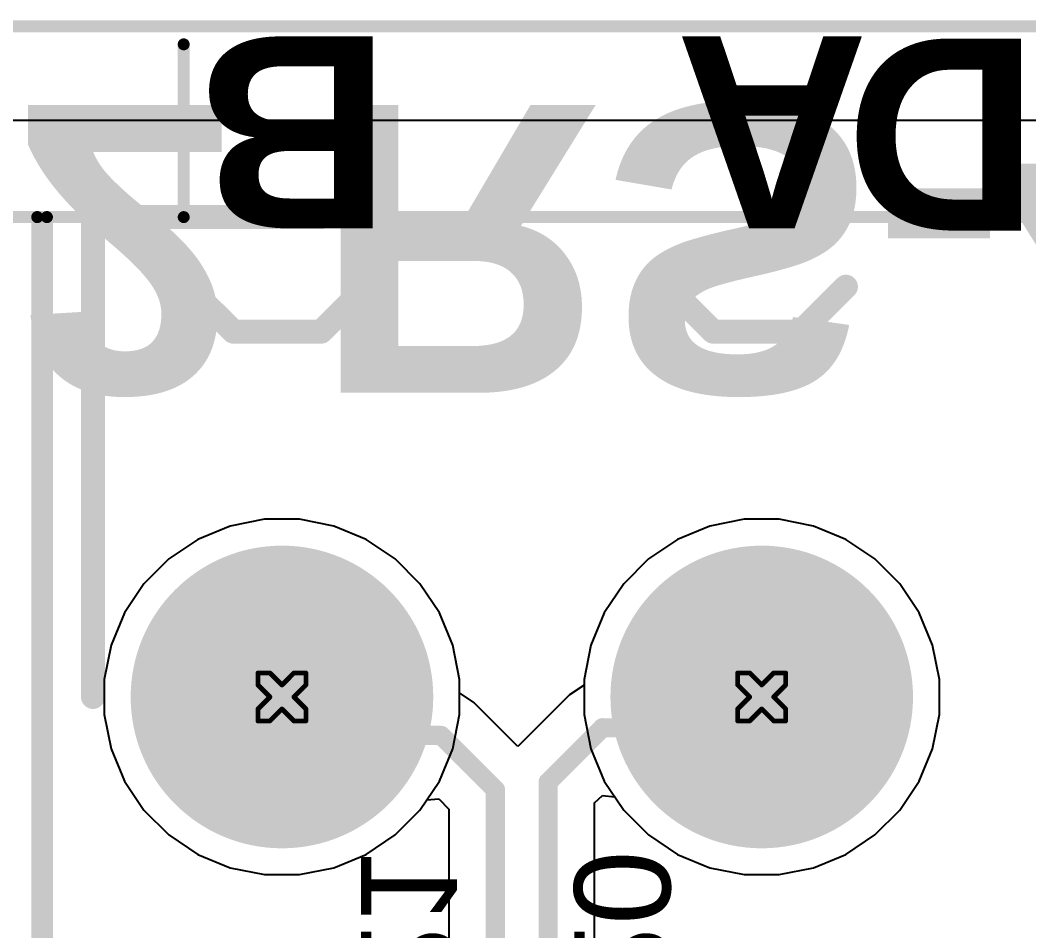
# Model space of a CAD drawing. Header units: inches. Extents: x -21 to 276, y -5 to 220.
# Drawn here: x 76.25 to 86.93, y 85.91 to 95.55 of the extents above; entities that cross this region are included whole.
import ezdxf

# ---------------------------------------------------------------- set-up
doc = ezdxf.new("R2010")
doc.units = ezdxf.units.IN
for name, color, linetype in [('Board_Outline', 216, 'Continuous'), ('Bottom Layer', 5, 'Continuous'), ('Bottom Overlay', 54, 'Continuous'), ('Bottom Solder', 6, 'Continuous'), ('Drill Drawing', 1, 'Continuous'), ('Ground', 16, 'Continuous'), ('Multi-Layer', 9, 'Continuous'), ('Pad Holes', 156, 'Continuous'), ('Power + Signal', 76, 'Continuous'), ('Top Layer', 1, 'Continuous'), ('Top Overlay', 2, 'Continuous'), ('Top Solder', 216, 'Continuous')]:
    doc.layers.add(name, color=color, linetype=linetype)
doc.styles.add('Arial', font='', dxfattribs={"height": 0.2})
doc.styles.add('Arial_Bold', font='', dxfattribs={"height": 0.2})
doc.styles.get('Arial').set_extended_font_data('Arial')
doc.styles.get('Arial_Bold').set_extended_font_data('Arial', bold=True)

# ---------------------------------------------------------------- blocks, each defined once
blk = doc.blocks.new('DB128L_5_08_3P_BK_S_200')
at = {"layer": 'Top Overlay'}
for points in [[(-7.671, 5.131, 0.127, 0.127, 0), (-7.671, -5.08, 0.127, 0.127, 0)], [(7.671, -5.08, 0.127, 0.127, 0), (-7.671, -5.08, 0.127, 0.127, 0)]]:
    blk.add_lwpolyline(points, format="xyseb", dxfattribs=at)
blk.add_lwpolyline([(-7.703, -5.08, 0.0635, 0.0635, 1), (-7.639, -5.08, 0.0635, 0.0635, 1)], format="xyseb", close=True, dxfattribs=at)
blk.add_lwpolyline([(-7.703, -5.08, 0.0635, 0.0635, 1), (-7.639, -5.08, 0.0635, 0.0635, 1)], format="xyseb", close=True, dxfattribs=at)
blk = doc.blocks.new('DB128L_5_08_3P_BK_S_201')
at = {"layer": 'Bottom Layer'}
h = blk.add_hatch(color=5, dxfattribs=at)
edge = h.paths.add_edge_path()
edge.add_arc((0, 0), 1.5, 0, 360)
h = blk.add_hatch(color=5, dxfattribs=at)
edge = h.paths.add_edge_path()
edge.add_arc((5.08, 0), 1.5, 0, 360)
at = {"layer": 'Bottom Solder'}
h = blk.add_hatch(color=6, dxfattribs=at)
edge = h.paths.add_edge_path()
edge.add_arc((0, 0), 1.602, 0, 360)
h = blk.add_hatch(color=6, dxfattribs=at)
edge = h.paths.add_edge_path()
edge.add_arc((5.08, 0), 1.602, 0, 360)
at = {"layer": 'Ground'}
h = blk.add_hatch(color=16, dxfattribs=at)
edge = h.paths.add_edge_path()
edge.add_arc((0, 0), 1.5, 0, 360)
h = blk.add_hatch(color=16, dxfattribs=at)
edge = h.paths.add_edge_path()
edge.add_arc((5.08, 0), 1.5, 0, 360)
at = {"layer": 'Multi-Layer'}
h = blk.add_hatch(color=9, dxfattribs=at)
edge = h.paths.add_edge_path()
edge.add_arc((0, 0), 1.5, 0, 360)
h = blk.add_hatch(color=9, dxfattribs=at)
edge = h.paths.add_edge_path()
edge.add_arc((5.08, 0), 1.5, 0, 360)
at = {"layer": 'Pad Holes'}
h = blk.add_hatch(color=7, dxfattribs=at)
edge = h.paths.add_edge_path()
edge.add_arc((0, 0), 0.8, 0, 360)
h = blk.add_hatch(color=7, dxfattribs=at)
edge = h.paths.add_edge_path()
edge.add_arc((5.08, 0), 0.8, 0, 360)
at = {"layer": 'Power + Signal'}
h = blk.add_hatch(color=76, dxfattribs=at)
edge = h.paths.add_edge_path()
edge.add_arc((0, 0), 1.5, 0, 360)
h = blk.add_hatch(color=76, dxfattribs=at)
edge = h.paths.add_edge_path()
edge.add_arc((5.08, 0), 1.5, 0, 360)
at = {"layer": 'Top Layer'}
h = blk.add_hatch(color=1, dxfattribs=at)
edge = h.paths.add_edge_path()
edge.add_arc((0, 0), 1.5, 0, 360)
h = blk.add_hatch(color=1, dxfattribs=at)
edge = h.paths.add_edge_path()
edge.add_arc((5.08, 0), 1.5, 0, 360)
at = {"layer": 'Top Solder'}
h = blk.add_hatch(color=216, dxfattribs=at)
edge = h.paths.add_edge_path()
edge.add_arc((0, 0), 1.602, 0, 360)
h = blk.add_hatch(color=216, dxfattribs=at)
edge = h.paths.add_edge_path()
edge.add_arc((5.08, 0), 1.602, 0, 360)
at = {"layer": 'Top Overlay'}
for points in [[(7.671, 5.131, 0.127, 0.127, 0), (7.671, -5.08, 0.127, 0.127, 0)], [(-0.414, -3.867, 0.254, 0.254, 0), (-0.891, -4.343, 0.254, 0.254, 0)], [(0.514, -3.867, 0.254, 0.254, 0), (-0.414, -3.867, 0.254, 0.254, 0)], [(0.991, -4.343, 0.254, 0.254, 0), (0.514, -3.867, 0.254, 0.254, 0)], [(4.666, -3.867, 0.254, 0.254, 0), (4.189, -4.343, 0.254, 0.254, 0)], [(5.594, -3.867, 0.254, 0.254, 0), (4.666, -3.867, 0.254, 0.254, 0)], [(6.071, -4.343, 0.254, 0.254, 0), (5.594, -3.867, 0.254, 0.254, 0)], [(7.671, -5.08, 0.127, 0.127, 0), (-7.671, -5.08, 0.127, 0.127, 0)]]:
    blk.add_lwpolyline(points, format="xyseb", dxfattribs=at)
for points in [[(-0.478, -3.867, 0.127, 0.127, 1), (-0.351, -3.867, 0.127, 0.127, 1)], [(-0.478, -3.867, 0.127, 0.127, 1), (-0.351, -3.867, 0.127, 0.127, 1)], [(0.45, -3.867, 0.127, 0.127, 1), (0.577, -3.867, 0.127, 0.127, 1)], [(0.45, -3.867, 0.127, 0.127, 1), (0.577, -3.867, 0.127, 0.127, 1)], [(4.602, -3.867, 0.127, 0.127, 1), (4.729, -3.867, 0.127, 0.127, 1)], [(4.602, -3.867, 0.127, 0.127, 1), (4.729, -3.867, 0.127, 0.127, 1)], [(5.53, -3.867, 0.127, 0.127, 1), (5.657, -3.867, 0.127, 0.127, 1)], [(5.53, -3.867, 0.127, 0.127, 1), (5.657, -3.867, 0.127, 0.127, 1)], [(-0.955, -4.343, 0.127, 0.127, 1), (-0.828, -4.343, 0.127, 0.127, 1)], [(0.927, -4.343, 0.127, 0.127, 1), (1.054, -4.343, 0.127, 0.127, 1)], [(4.125, -4.343, 0.127, 0.127, 1), (4.252, -4.343, 0.127, 0.127, 1)], [(6.007, -4.343, 0.127, 0.127, 1), (6.134, -4.343, 0.127, 0.127, 1)], [(7.639, -5.08, 0.0635, 0.0635, 1), (7.703, -5.08, 0.0635, 0.0635, 1)], [(7.639, -5.08, 0.0635, 0.0635, 1), (7.703, -5.08, 0.0635, 0.0635, 1)]]:
    blk.add_lwpolyline(points, format="xyseb", close=True, dxfattribs=at)

msp = doc.modelspace()

# ---------------------------------------------------------------- linework, layer by layer
at = {"layer": 'Board_Outline'}
msp.add_lwpolyline([(-4.499, 95.482, 0.127, 0.127, 0), (109.501, 95.482, 0.127, 0.127, 0)], format="xyseb", dxfattribs=at)
at = {"layer": 'Bottom Layer'}
for p, q in [((51.918, 94.488), (92.589, 94.488)), ((78.836, 90.262), (78.473, 90.19)), ((79.207, 90.262), (78.836, 90.262)), ((79.57, 90.19), (79.207, 90.262)), ((83.916, 90.262), (83.553, 90.19)), ((84.287, 90.262), (83.916, 90.262)), ((84.65, 90.19), (84.287, 90.262)), ((78.473, 90.19), (78.131, 90.048)), ((79.913, 90.048), (79.57, 90.19)), ((83.553, 90.19), (83.211, 90.048)), ((84.993, 90.048), (84.65, 90.19)), ((78.131, 90.048), (77.823, 89.842)), ((80.221, 89.842), (79.913, 90.048)), ((83.211, 90.048), (82.903, 89.842)), ((85.301, 89.842), (84.993, 90.048)), ((77.823, 89.842), (77.561, 89.58)), ((80.483, 89.58), (80.221, 89.842)), ((82.903, 89.842), (82.641, 89.58)), ((85.563, 89.58), (85.301, 89.842)), ((77.561, 89.58), (77.355, 89.272)), ((80.689, 89.272), (80.483, 89.58)), ((82.641, 89.58), (82.435, 89.272)), ((85.769, 89.272), (85.563, 89.58)), ((77.355, 89.272), (77.213, 88.93)), ((80.83, 88.93), (80.689, 89.272)), ((82.435, 89.272), (82.293, 88.93)), ((85.91, 88.93), (85.769, 89.272)), ((77.213, 88.93), (77.141, 88.566)), ((80.903, 88.566), (80.83, 88.93)), ((82.293, 88.93), (82.221, 88.566)), ((85.983, 88.566), (85.91, 88.93)), ((77.141, 88.566), (77.141, 88.196)), ((80.903, 88.424), (80.903, 88.566)), ((82.221, 88.566), (82.221, 88.505)), ((85.983, 88.196), (85.983, 88.566)), ((82.221, 88.505), (82.068, 88.403)), ((81.055, 88.322), (80.903, 88.424)), ((82.068, 88.403), (81.521, 87.856)), ((81.521, 87.856), (81.055, 88.322)), ((77.141, 88.196), (77.213, 87.833)), ((85.91, 87.833), (85.983, 88.196)), ((77.213, 87.833), (77.355, 87.49)), ((85.769, 87.49), (85.91, 87.833)), ((77.355, 87.49), (77.561, 87.182)), ((85.563, 87.182), (85.769, 87.49)), ((80.483, 87.182), (80.556, 87.291)), ((80.556, 87.291), (80.682, 87.304)), ((80.682, 87.304), (80.79, 87.195)), ((82.333, 87.259), (82.416, 87.337)), ((82.333, 84.299), (82.333, 87.259)), ((82.416, 87.337), (82.546, 87.323)), ((82.546, 87.323), (82.641, 87.182)), ((77.561, 87.182), (77.823, 86.92)), ((80.221, 86.92), (80.483, 87.182)), ((80.79, 87.195), (80.79, 84.299)), ((82.641, 87.182), (82.903, 86.92)), ((85.301, 86.92), (85.563, 87.182)), ((77.823, 86.92), (78.131, 86.714)), ((79.913, 86.714), (80.221, 86.92)), ((82.903, 86.92), (83.211, 86.714)), ((84.993, 86.714), (85.301, 86.92)), ((78.131, 86.714), (78.473, 86.572)), ((79.57, 86.572), (79.913, 86.714)), ((83.211, 86.714), (83.553, 86.572)), ((84.65, 86.572), (84.993, 86.714)), ((78.473, 86.572), (78.836, 86.5)), ((79.207, 86.5), (79.57, 86.572)), ((83.553, 86.572), (83.916, 86.5)), ((84.287, 86.5), (84.65, 86.572)), ((78.836, 86.5), (79.207, 86.5)), ((83.916, 86.5), (84.287, 86.5))]:
    msp.add_line(p, q, dxfattribs=at)
for points in [[(79.022, 88.381, 0.203, 0.203, 0), (79.429, 87.974, 0.203, 0.203, 0)], [(83.775, 88.055, 0.203, 0.203, 0), (84.102, 88.381, 0.203, 0.203, 0)], [(81.841, 87.48, 0.203, 0.203, 0), (82.416, 88.055, 0.203, 0.203, 0)], [(82.416, 88.055, 0.203, 0.203, 0), (83.775, 88.055, 0.203, 0.203, 0)], [(79.429, 87.974, 0.203, 0.203, 0), (80.707, 87.974, 0.203, 0.203, 0)], [(80.707, 87.974, 0.203, 0.203, 0), (81.282, 87.399, 0.203, 0.203, 0)], [(81.841, 83.936, 0.203, 0.203, 0), (81.841, 87.48, 0.203, 0.203, 0)], [(81.282, 83.957, 0.203, 0.203, 0), (81.282, 87.399, 0.203, 0.203, 0)]]:
    msp.add_lwpolyline(points, format="xyseb", dxfattribs=at)
for points in [[(78.971, 88.381, 0.102, 0.102, 1), (79.072, 88.381, 0.102, 0.102, 1)], [(84.051, 88.381, 0.102, 0.102, 1), (84.152, 88.381, 0.102, 0.102, 1)], [(82.365, 88.055, 0.102, 0.102, 1), (82.467, 88.055, 0.102, 0.102, 1)], [(82.365, 88.055, 0.102, 0.102, 1), (82.467, 88.055, 0.102, 0.102, 1)], [(83.724, 88.055, 0.102, 0.102, 1), (83.826, 88.055, 0.102, 0.102, 1)], [(83.724, 88.055, 0.102, 0.102, 1), (83.826, 88.055, 0.102, 0.102, 1)], [(79.378, 87.974, 0.102, 0.102, 1), (79.48, 87.974, 0.102, 0.102, 1)], [(79.378, 87.974, 0.102, 0.102, 1), (79.48, 87.974, 0.102, 0.102, 1)], [(80.657, 87.974, 0.102, 0.102, 1), (80.758, 87.974, 0.102, 0.102, 1)], [(80.657, 87.974, 0.102, 0.102, 1), (80.758, 87.974, 0.102, 0.102, 1)], [(81.79, 87.48, 0.102, 0.102, 1), (81.892, 87.48, 0.102, 0.102, 1)], [(81.79, 87.48, 0.102, 0.102, 1), (81.892, 87.48, 0.102, 0.102, 1)], [(81.231, 87.399, 0.102, 0.102, 1), (81.333, 87.399, 0.102, 0.102, 1)], [(81.231, 87.399, 0.102, 0.102, 1), (81.333, 87.399, 0.102, 0.102, 1)]]:
    msp.add_lwpolyline(points, format="xyseb", close=True, dxfattribs=at)
at = {"layer": 'Bottom Overlay'}
for points in [[(77.022, 93.461, 0.254, 0.254, 0), (79.436, 93.461, 0.254, 0.254, 0)], [(77.022, 88.381, 0.254, 0.254, 0), (77.022, 93.461, 0.254, 0.254, 0)]]:
    msp.add_lwpolyline(points, format="xyseb", dxfattribs=at)
for points in [[(76.958, 93.461, 0.127, 0.127, 1), (77.085, 93.461, 0.127, 0.127, 1)], [(76.958, 93.461, 0.127, 0.127, 1), (77.085, 93.461, 0.127, 0.127, 1)], [(79.372, 93.461, 0.127, 0.127, 1), (79.499, 93.461, 0.127, 0.127, 1)], [(76.958, 88.381, 0.127, 0.127, 1), (77.085, 88.381, 0.127, 0.127, 1)]]:
    msp.add_lwpolyline(points, format="xyseb", close=True, dxfattribs=at)
at = {"layer": 'Drill Drawing'}
for points in [[(78.768, 88.508, 0.0508, 0.0508, 0), (78.768, 88.635, 0.0508, 0.0508, 0)], [(78.768, 88.635, 0.0508, 0.0508, 0), (78.895, 88.635, 0.0508, 0.0508, 0)], [(78.895, 88.635, 0.0508, 0.0508, 0), (79.022, 88.508, 0.0508, 0.0508, 0)], [(79.022, 88.508, 0.0508, 0.0508, 0), (79.149, 88.635, 0.0508, 0.0508, 0)], [(79.149, 88.635, 0.0508, 0.0508, 0), (79.276, 88.635, 0.0508, 0.0508, 0)], [(79.276, 88.508, 0.0508, 0.0508, 0), (79.276, 88.635, 0.0508, 0.0508, 0)], [(83.848, 88.508, 0.0508, 0.0508, 0), (83.848, 88.635, 0.0508, 0.0508, 0)], [(83.848, 88.635, 0.0508, 0.0508, 0), (83.975, 88.635, 0.0508, 0.0508, 0)], [(83.975, 88.635, 0.0508, 0.0508, 0), (84.102, 88.508, 0.0508, 0.0508, 0)], [(84.102, 88.508, 0.0508, 0.0508, 0), (84.229, 88.635, 0.0508, 0.0508, 0)], [(84.229, 88.635, 0.0508, 0.0508, 0), (84.356, 88.635, 0.0508, 0.0508, 0)], [(84.356, 88.508, 0.0508, 0.0508, 0), (84.356, 88.635, 0.0508, 0.0508, 0)], [(78.768, 88.508, 0.0508, 0.0508, 0), (78.895, 88.381, 0.0508, 0.0508, 0)], [(79.149, 88.381, 0.0508, 0.0508, 0), (79.276, 88.508, 0.0508, 0.0508, 0)], [(83.848, 88.508, 0.0508, 0.0508, 0), (83.975, 88.381, 0.0508, 0.0508, 0)], [(84.229, 88.381, 0.0508, 0.0508, 0), (84.356, 88.508, 0.0508, 0.0508, 0)], [(78.768, 88.254, 0.0508, 0.0508, 0), (78.895, 88.381, 0.0508, 0.0508, 0)], [(79.149, 88.381, 0.0508, 0.0508, 0), (79.276, 88.254, 0.0508, 0.0508, 0)], [(83.848, 88.254, 0.0508, 0.0508, 0), (83.975, 88.381, 0.0508, 0.0508, 0)], [(84.229, 88.381, 0.0508, 0.0508, 0), (84.356, 88.254, 0.0508, 0.0508, 0)], [(78.768, 88.127, 0.0508, 0.0508, 0), (78.768, 88.254, 0.0508, 0.0508, 0)], [(78.895, 88.127, 0.0508, 0.0508, 0), (79.022, 88.254, 0.0508, 0.0508, 0)], [(79.022, 88.254, 0.0508, 0.0508, 0), (79.149, 88.127, 0.0508, 0.0508, 0)], [(79.276, 88.127, 0.0508, 0.0508, 0), (79.276, 88.254, 0.0508, 0.0508, 0)], [(83.848, 88.127, 0.0508, 0.0508, 0), (83.848, 88.254, 0.0508, 0.0508, 0)], [(83.975, 88.127, 0.0508, 0.0508, 0), (84.102, 88.254, 0.0508, 0.0508, 0)], [(84.102, 88.254, 0.0508, 0.0508, 0), (84.229, 88.127, 0.0508, 0.0508, 0)], [(84.356, 88.127, 0.0508, 0.0508, 0), (84.356, 88.254, 0.0508, 0.0508, 0)], [(78.768, 88.127, 0.0508, 0.0508, 0), (78.895, 88.127, 0.0508, 0.0508, 0)], [(79.149, 88.127, 0.0508, 0.0508, 0), (79.276, 88.127, 0.0508, 0.0508, 0)], [(83.848, 88.127, 0.0508, 0.0508, 0), (83.975, 88.127, 0.0508, 0.0508, 0)], [(84.229, 88.127, 0.0508, 0.0508, 0), (84.356, 88.127, 0.0508, 0.0508, 0)]]:
    msp.add_lwpolyline(points, format="xyseb", dxfattribs=at)
for points in [[(78.755, 88.635, 0.0254, 0.0254, 1), (78.78, 88.635, 0.0254, 0.0254, 1)], [(78.755, 88.635, 0.0254, 0.0254, 1), (78.78, 88.635, 0.0254, 0.0254, 1)], [(78.882, 88.635, 0.0254, 0.0254, 1), (78.907, 88.635, 0.0254, 0.0254, 1)], [(78.882, 88.635, 0.0254, 0.0254, 1), (78.907, 88.635, 0.0254, 0.0254, 1)], [(79.136, 88.635, 0.0254, 0.0254, 1), (79.161, 88.635, 0.0254, 0.0254, 1)], [(79.136, 88.635, 0.0254, 0.0254, 1), (79.161, 88.635, 0.0254, 0.0254, 1)], [(79.263, 88.635, 0.0254, 0.0254, 1), (79.288, 88.635, 0.0254, 0.0254, 1)], [(79.263, 88.635, 0.0254, 0.0254, 1), (79.288, 88.635, 0.0254, 0.0254, 1)], [(83.835, 88.635, 0.0254, 0.0254, 1), (83.86, 88.635, 0.0254, 0.0254, 1)], [(83.835, 88.635, 0.0254, 0.0254, 1), (83.86, 88.635, 0.0254, 0.0254, 1)], [(83.962, 88.635, 0.0254, 0.0254, 1), (83.987, 88.635, 0.0254, 0.0254, 1)], [(83.962, 88.635, 0.0254, 0.0254, 1), (83.987, 88.635, 0.0254, 0.0254, 1)], [(84.216, 88.635, 0.0254, 0.0254, 1), (84.241, 88.635, 0.0254, 0.0254, 1)], [(84.216, 88.635, 0.0254, 0.0254, 1), (84.241, 88.635, 0.0254, 0.0254, 1)], [(84.343, 88.635, 0.0254, 0.0254, 1), (84.368, 88.635, 0.0254, 0.0254, 1)], [(84.343, 88.635, 0.0254, 0.0254, 1), (84.368, 88.635, 0.0254, 0.0254, 1)], [(78.755, 88.508, 0.0254, 0.0254, 1), (78.78, 88.508, 0.0254, 0.0254, 1)], [(78.755, 88.508, 0.0254, 0.0254, 1), (78.78, 88.508, 0.0254, 0.0254, 1)], [(79.009, 88.508, 0.0254, 0.0254, 1), (79.034, 88.508, 0.0254, 0.0254, 1)], [(79.009, 88.508, 0.0254, 0.0254, 1), (79.034, 88.508, 0.0254, 0.0254, 1)], [(79.263, 88.508, 0.0254, 0.0254, 1), (79.288, 88.508, 0.0254, 0.0254, 1)], [(79.263, 88.508, 0.0254, 0.0254, 1), (79.288, 88.508, 0.0254, 0.0254, 1)], [(83.835, 88.508, 0.0254, 0.0254, 1), (83.86, 88.508, 0.0254, 0.0254, 1)], [(83.835, 88.508, 0.0254, 0.0254, 1), (83.86, 88.508, 0.0254, 0.0254, 1)], [(84.089, 88.508, 0.0254, 0.0254, 1), (84.114, 88.508, 0.0254, 0.0254, 1)], [(84.089, 88.508, 0.0254, 0.0254, 1), (84.114, 88.508, 0.0254, 0.0254, 1)], [(84.343, 88.508, 0.0254, 0.0254, 1), (84.368, 88.508, 0.0254, 0.0254, 1)], [(84.343, 88.508, 0.0254, 0.0254, 1), (84.368, 88.508, 0.0254, 0.0254, 1)], [(78.882, 88.381, 0.0254, 0.0254, 1), (78.907, 88.381, 0.0254, 0.0254, 1)], [(78.882, 88.381, 0.0254, 0.0254, 1), (78.907, 88.381, 0.0254, 0.0254, 1)], [(79.136, 88.381, 0.0254, 0.0254, 1), (79.161, 88.381, 0.0254, 0.0254, 1)], [(79.136, 88.381, 0.0254, 0.0254, 1), (79.161, 88.381, 0.0254, 0.0254, 1)], [(83.962, 88.381, 0.0254, 0.0254, 1), (83.987, 88.381, 0.0254, 0.0254, 1)], [(83.962, 88.381, 0.0254, 0.0254, 1), (83.987, 88.381, 0.0254, 0.0254, 1)], [(84.216, 88.381, 0.0254, 0.0254, 1), (84.241, 88.381, 0.0254, 0.0254, 1)], [(84.216, 88.381, 0.0254, 0.0254, 1), (84.241, 88.381, 0.0254, 0.0254, 1)], [(78.755, 88.254, 0.0254, 0.0254, 1), (78.78, 88.254, 0.0254, 0.0254, 1)], [(78.755, 88.254, 0.0254, 0.0254, 1), (78.78, 88.254, 0.0254, 0.0254, 1)], [(79.009, 88.254, 0.0254, 0.0254, 1), (79.034, 88.254, 0.0254, 0.0254, 1)], [(79.009, 88.254, 0.0254, 0.0254, 1), (79.034, 88.254, 0.0254, 0.0254, 1)], [(79.263, 88.254, 0.0254, 0.0254, 1), (79.288, 88.254, 0.0254, 0.0254, 1)], [(79.263, 88.254, 0.0254, 0.0254, 1), (79.288, 88.254, 0.0254, 0.0254, 1)], [(83.835, 88.254, 0.0254, 0.0254, 1), (83.86, 88.254, 0.0254, 0.0254, 1)], [(83.835, 88.254, 0.0254, 0.0254, 1), (83.86, 88.254, 0.0254, 0.0254, 1)], [(84.089, 88.254, 0.0254, 0.0254, 1), (84.114, 88.254, 0.0254, 0.0254, 1)], [(84.089, 88.254, 0.0254, 0.0254, 1), (84.114, 88.254, 0.0254, 0.0254, 1)], [(84.343, 88.254, 0.0254, 0.0254, 1), (84.368, 88.254, 0.0254, 0.0254, 1)], [(84.343, 88.254, 0.0254, 0.0254, 1), (84.368, 88.254, 0.0254, 0.0254, 1)], [(78.755, 88.127, 0.0254, 0.0254, 1), (78.78, 88.127, 0.0254, 0.0254, 1)], [(78.755, 88.127, 0.0254, 0.0254, 1), (78.78, 88.127, 0.0254, 0.0254, 1)], [(78.882, 88.127, 0.0254, 0.0254, 1), (78.907, 88.127, 0.0254, 0.0254, 1)], [(78.882, 88.127, 0.0254, 0.0254, 1), (78.907, 88.127, 0.0254, 0.0254, 1)], [(79.136, 88.127, 0.0254, 0.0254, 1), (79.161, 88.127, 0.0254, 0.0254, 1)], [(79.136, 88.127, 0.0254, 0.0254, 1), (79.161, 88.127, 0.0254, 0.0254, 1)], [(79.263, 88.127, 0.0254, 0.0254, 1), (79.288, 88.127, 0.0254, 0.0254, 1)], [(79.263, 88.127, 0.0254, 0.0254, 1), (79.288, 88.127, 0.0254, 0.0254, 1)], [(83.835, 88.127, 0.0254, 0.0254, 1), (83.86, 88.127, 0.0254, 0.0254, 1)], [(83.835, 88.127, 0.0254, 0.0254, 1), (83.86, 88.127, 0.0254, 0.0254, 1)], [(83.962, 88.127, 0.0254, 0.0254, 1), (83.987, 88.127, 0.0254, 0.0254, 1)], [(83.962, 88.127, 0.0254, 0.0254, 1), (83.987, 88.127, 0.0254, 0.0254, 1)], [(84.216, 88.127, 0.0254, 0.0254, 1), (84.241, 88.127, 0.0254, 0.0254, 1)], [(84.216, 88.127, 0.0254, 0.0254, 1), (84.241, 88.127, 0.0254, 0.0254, 1)], [(84.343, 88.127, 0.0254, 0.0254, 1), (84.368, 88.127, 0.0254, 0.0254, 1)], [(84.343, 88.127, 0.0254, 0.0254, 1), (84.368, 88.127, 0.0254, 0.0254, 1)]]:
    msp.add_lwpolyline(points, format="xyseb", close=True, dxfattribs=at)
at = {"layer": 'Ground'}
for p, q in [((51.918, 94.488), (92.589, 94.488)), ((78.836, 90.262), (78.473, 90.19)), ((79.207, 90.262), (78.836, 90.262)), ((79.57, 90.19), (79.207, 90.262)), ((83.916, 90.262), (83.553, 90.19)), ((84.287, 90.262), (83.916, 90.262)), ((84.65, 90.19), (84.287, 90.262)), ((78.473, 90.19), (78.131, 90.048)), ((79.913, 90.048), (79.57, 90.19)), ((83.553, 90.19), (83.211, 90.048)), ((84.993, 90.048), (84.65, 90.19)), ((78.131, 90.048), (77.823, 89.842)), ((80.221, 89.842), (79.913, 90.048)), ((83.211, 90.048), (82.903, 89.842)), ((85.301, 89.842), (84.993, 90.048)), ((77.823, 89.842), (77.561, 89.58)), ((80.483, 89.58), (80.221, 89.842)), ((82.903, 89.842), (82.641, 89.58)), ((85.563, 89.58), (85.301, 89.842)), ((77.561, 89.58), (77.355, 89.272)), ((80.689, 89.272), (80.483, 89.58)), ((82.641, 89.58), (82.435, 89.272)), ((85.769, 89.272), (85.563, 89.58)), ((77.355, 89.272), (77.213, 88.93)), ((80.83, 88.93), (80.689, 89.272)), ((82.435, 89.272), (82.293, 88.93)), ((85.91, 88.93), (85.769, 89.272)), ((77.213, 88.93), (77.141, 88.566)), ((80.903, 88.566), (80.83, 88.93)), ((82.293, 88.93), (82.221, 88.566)), ((85.983, 88.566), (85.91, 88.93)), ((77.141, 88.566), (77.141, 88.196)), ((80.903, 88.196), (80.903, 88.566)), ((82.221, 88.566), (82.221, 88.196)), ((85.983, 88.196), (85.983, 88.566)), ((77.141, 88.196), (77.213, 87.833)), ((80.83, 87.833), (80.903, 88.196)), ((82.221, 88.196), (82.293, 87.833)), ((85.91, 87.833), (85.983, 88.196)), ((77.213, 87.833), (77.355, 87.49)), ((80.689, 87.49), (80.83, 87.833)), ((82.293, 87.833), (82.435, 87.49)), ((85.769, 87.49), (85.91, 87.833)), ((77.355, 87.49), (77.561, 87.182)), ((80.483, 87.182), (80.689, 87.49)), ((82.435, 87.49), (82.641, 87.182)), ((85.563, 87.182), (85.769, 87.49)), ((77.561, 87.182), (77.823, 86.92)), ((80.221, 86.92), (80.483, 87.182)), ((82.641, 87.182), (82.903, 86.92)), ((85.301, 86.92), (85.563, 87.182)), ((77.823, 86.92), (78.131, 86.714)), ((79.913, 86.714), (80.221, 86.92)), ((82.903, 86.92), (83.211, 86.714)), ((84.993, 86.714), (85.301, 86.92)), ((78.131, 86.714), (78.473, 86.572)), ((79.57, 86.572), (79.913, 86.714)), ((83.211, 86.714), (83.553, 86.572)), ((84.65, 86.572), (84.993, 86.714)), ((78.473, 86.572), (78.836, 86.5)), ((79.207, 86.5), (79.57, 86.572)), ((83.553, 86.572), (83.916, 86.5)), ((84.287, 86.5), (84.65, 86.572)), ((78.836, 86.5), (79.207, 86.5)), ((83.916, 86.5), (84.287, 86.5))]:
    msp.add_line(p, q, dxfattribs=at)
at = {"layer": 'Power + Signal'}
for p, q in [((51.918, 94.488), (92.589, 94.488)), ((78.836, 90.262), (78.473, 90.19)), ((79.207, 90.262), (78.836, 90.262)), ((79.57, 90.19), (79.207, 90.262)), ((83.916, 90.262), (83.553, 90.19)), ((84.287, 90.262), (83.916, 90.262)), ((84.65, 90.19), (84.287, 90.262)), ((78.473, 90.19), (78.131, 90.048)), ((79.913, 90.048), (79.57, 90.19)), ((83.553, 90.19), (83.211, 90.048)), ((84.993, 90.048), (84.65, 90.19)), ((78.131, 90.048), (77.823, 89.842)), ((80.221, 89.842), (79.913, 90.048)), ((83.211, 90.048), (82.903, 89.842)), ((85.301, 89.842), (84.993, 90.048)), ((77.823, 89.842), (77.561, 89.58)), ((80.483, 89.58), (80.221, 89.842)), ((82.903, 89.842), (82.641, 89.58)), ((85.563, 89.58), (85.301, 89.842)), ((77.561, 89.58), (77.355, 89.272)), ((80.689, 89.272), (80.483, 89.58)), ((82.641, 89.58), (82.435, 89.272)), ((85.769, 89.272), (85.563, 89.58)), ((77.355, 89.272), (77.213, 88.93)), ((80.83, 88.93), (80.689, 89.272)), ((82.435, 89.272), (82.293, 88.93)), ((85.91, 88.93), (85.769, 89.272)), ((77.213, 88.93), (77.141, 88.566)), ((80.903, 88.566), (80.83, 88.93)), ((82.293, 88.93), (82.221, 88.566)), ((85.983, 88.566), (85.91, 88.93)), ((77.141, 88.566), (77.141, 88.196)), ((80.903, 88.196), (80.903, 88.566)), ((82.221, 88.566), (82.221, 88.196)), ((85.983, 88.196), (85.983, 88.566)), ((77.141, 88.196), (77.213, 87.833)), ((80.83, 87.833), (80.903, 88.196)), ((82.221, 88.196), (82.293, 87.833)), ((85.91, 87.833), (85.983, 88.196)), ((77.213, 87.833), (77.355, 87.49)), ((80.689, 87.49), (80.83, 87.833)), ((82.293, 87.833), (82.435, 87.49)), ((85.769, 87.49), (85.91, 87.833)), ((77.355, 87.49), (77.561, 87.182)), ((80.483, 87.182), (80.689, 87.49)), ((82.435, 87.49), (82.641, 87.182)), ((85.563, 87.182), (85.769, 87.49)), ((77.561, 87.182), (77.823, 86.92)), ((80.221, 86.92), (80.483, 87.182)), ((82.641, 87.182), (82.903, 86.92)), ((85.301, 86.92), (85.563, 87.182)), ((77.823, 86.92), (78.131, 86.714)), ((79.913, 86.714), (80.221, 86.92)), ((82.903, 86.92), (83.211, 86.714)), ((84.993, 86.714), (85.301, 86.92)), ((78.131, 86.714), (78.473, 86.572)), ((79.57, 86.572), (79.913, 86.714)), ((83.211, 86.714), (83.553, 86.572)), ((84.65, 86.572), (84.993, 86.714)), ((78.473, 86.572), (78.836, 86.5)), ((79.207, 86.5), (79.57, 86.572)), ((83.553, 86.572), (83.916, 86.5)), ((84.287, 86.5), (84.65, 86.572)), ((78.836, 86.5), (79.207, 86.5)), ((83.916, 86.5), (84.287, 86.5))]:
    msp.add_line(p, q, dxfattribs=at)
at = {"layer": 'Top Layer'}
for p, q in [((51.918, 94.488), (92.589, 94.488)), ((78.836, 90.262), (78.473, 90.19)), ((79.207, 90.262), (78.836, 90.262)), ((79.57, 90.19), (79.207, 90.262)), ((83.916, 90.262), (83.553, 90.19)), ((84.287, 90.262), (83.916, 90.262)), ((84.65, 90.19), (84.287, 90.262)), ((78.473, 90.19), (78.131, 90.048)), ((79.913, 90.048), (79.57, 90.19)), ((83.553, 90.19), (83.211, 90.048)), ((84.993, 90.048), (84.65, 90.19)), ((78.131, 90.048), (77.823, 89.842)), ((80.221, 89.842), (79.913, 90.048)), ((83.211, 90.048), (82.903, 89.842)), ((85.301, 89.842), (84.993, 90.048)), ((77.823, 89.842), (77.561, 89.58)), ((80.483, 89.58), (80.221, 89.842)), ((82.903, 89.842), (82.641, 89.58)), ((85.563, 89.58), (85.301, 89.842)), ((77.561, 89.58), (77.355, 89.272)), ((80.689, 89.272), (80.483, 89.58)), ((82.641, 89.58), (82.435, 89.272)), ((85.769, 89.272), (85.563, 89.58)), ((77.355, 89.272), (77.213, 88.93)), ((80.83, 88.93), (80.689, 89.272)), ((82.435, 89.272), (82.293, 88.93)), ((85.91, 88.93), (85.769, 89.272)), ((77.213, 88.93), (77.141, 88.566)), ((80.903, 88.566), (80.83, 88.93)), ((82.293, 88.93), (82.221, 88.566)), ((85.983, 88.566), (85.91, 88.93)), ((77.141, 88.566), (77.141, 88.196)), ((80.903, 88.196), (80.903, 88.566)), ((82.221, 88.566), (82.221, 88.196)), ((85.983, 88.196), (85.983, 88.566)), ((77.141, 88.196), (77.213, 87.833)), ((80.83, 87.833), (80.903, 88.196)), ((82.221, 88.196), (82.293, 87.833)), ((85.91, 87.833), (85.983, 88.196)), ((77.213, 87.833), (77.355, 87.49)), ((80.689, 87.49), (80.83, 87.833)), ((82.293, 87.833), (82.435, 87.49)), ((85.769, 87.49), (85.91, 87.833)), ((77.355, 87.49), (77.561, 87.182)), ((80.483, 87.182), (80.689, 87.49)), ((82.435, 87.49), (82.641, 87.182)), ((85.563, 87.182), (85.769, 87.49)), ((77.561, 87.182), (77.823, 86.92)), ((80.221, 86.92), (80.483, 87.182)), ((82.641, 87.182), (82.903, 86.92)), ((85.301, 86.92), (85.563, 87.182)), ((77.823, 86.92), (78.131, 86.714)), ((79.913, 86.714), (80.221, 86.92)), ((82.903, 86.92), (83.211, 86.714)), ((84.993, 86.714), (85.301, 86.92)), ((78.131, 86.714), (78.473, 86.572)), ((79.57, 86.572), (79.913, 86.714)), ((83.211, 86.714), (83.553, 86.572)), ((84.65, 86.572), (84.993, 86.714)), ((78.473, 86.572), (78.836, 86.5)), ((79.207, 86.5), (79.57, 86.572)), ((83.553, 86.572), (83.916, 86.5)), ((84.287, 86.5), (84.65, 86.572)), ((78.836, 86.5), (79.207, 86.5)), ((83.916, 86.5), (84.287, 86.5))]:
    msp.add_line(p, q, dxfattribs=at)
at = {"layer": 'Top Overlay'}
msp.add_lwpolyline([(77.982, 93.461, 0.127, 0.127, 0), (77.982, 95.29, 0.127, 0.127, 0)], format="xyseb", dxfattribs=at)
for points in [[(77.95, 95.29, 0.0635, 0.0635, 1), (78.013, 95.29, 0.0635, 0.0635, 1)], [(77.95, 93.461, 0.0635, 0.0635, 1), (78.013, 93.461, 0.0635, 0.0635, 1)]]:
    msp.add_lwpolyline(points, format="xyseb", close=True, dxfattribs=at)

# ---------------------------------------------------------------- block references
at = {"rotation": 180}
for name, p in [('DB128L_5_08_3P_BK_S_200', (68.862, 88.381)), ('DB128L_5_08_3P_BK_S_201', (84.102, 88.381))]:
    msp.add_blockref(name, p, dxfattribs=at)

# ---------------------------------------------------------------- texts
at = {"layer": 'Bottom Overlay', "text_generation_flag": 2}
for s, height, rotation, style, p in [('RS-232', 3.048, 180, 'Arial_Bold', (64.118, 94.649)), ('RS-485', 3.048, 180, 'Arial_Bold', (79.357, 94.649)), ('F21', 1.016, 270, 'Arial', (79.858, 84.311)), ('F20', 1.016, 270, 'Arial', (82.117, 84.311))]:
    msp.add_text(s, height=height, rotation=rotation, dxfattribs=dict(at, style=style)).set_placement(p)
at = {"layer": 'Top Overlay', "style": 'Arial_Bold'}
for s, p in [('GND', (91.296, 95.35)), ('B', (80.171, 95.374)), ('A', (85.233, 95.374))]:
    msp.add_text(s, height=2.032, rotation=180, dxfattribs=at).set_placement(p)

doc.saveas('drawing.dxf')
